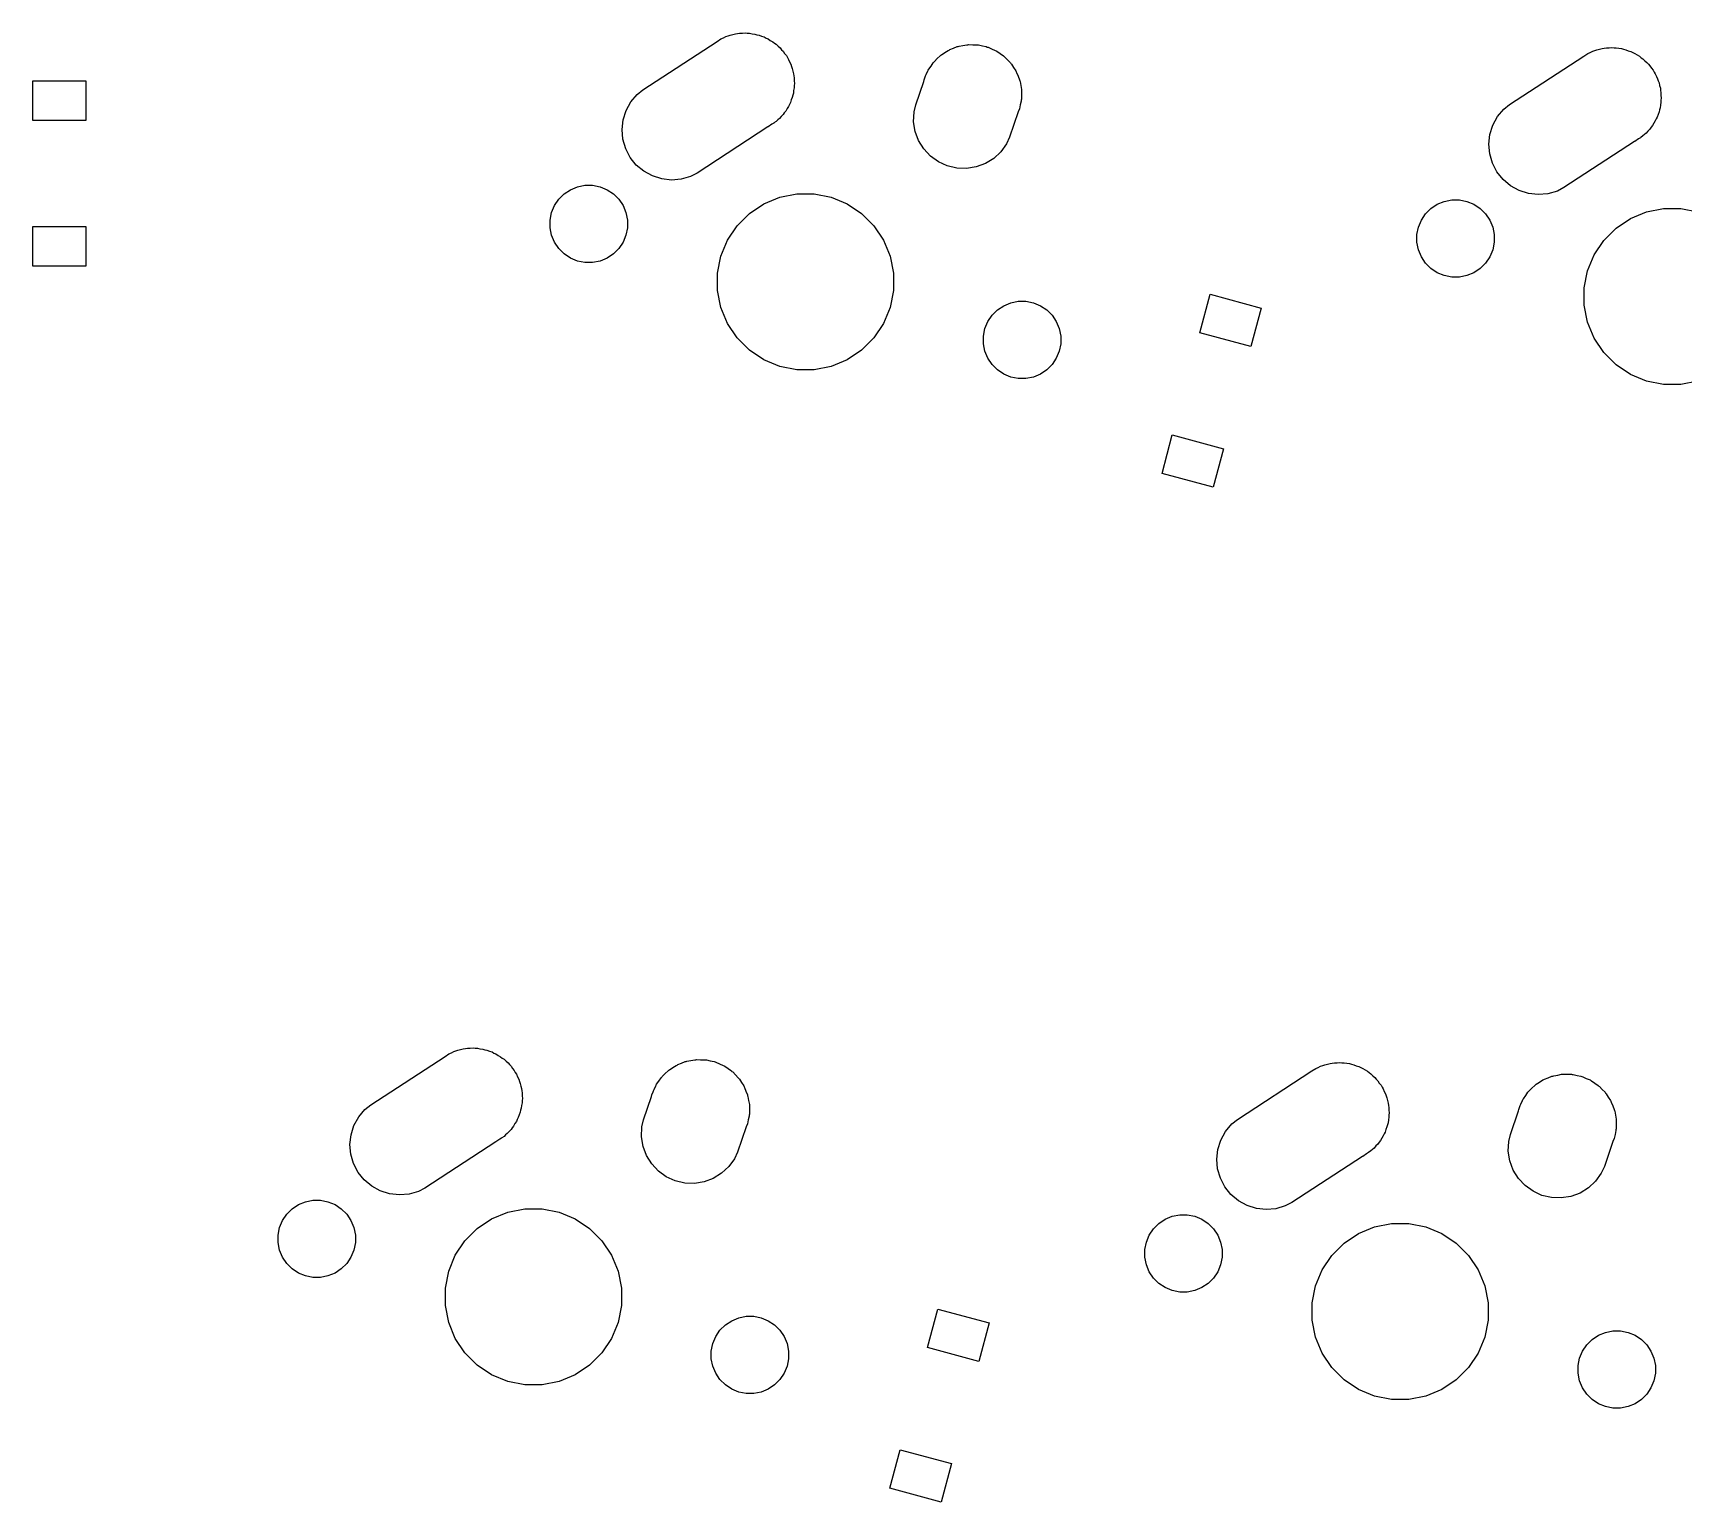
# Model space of a CAD drawing. Extents: x -662 to -203, y -195 to -58.
# Drawn here: x -466.5 to -429.12, y -94.93 to -61.64 of the extents above; entities that cross this region are included whole.
import ezdxf

# ---------------------------------------------------------------- set-up
doc = ezdxf.new("R2010")
doc.units = 0
doc.layers.add('BLACK', color=7, linetype='CONTINUOUS')

msp = doc.modelspace()

# ---------------------------------------------------------------- linework, layer by layer
at = {"layer": 'BLACK', "linetype": 'CONTINUOUS'}
for p, q in [((-450.649, -61.6772), (-450.59, -61.6599)), ((-450.59, -61.6599), (-450.541, -61.6557)), ((-450.541, -61.6557), (-450.493, -61.6461)), ((-450.493, -61.6461), (-450.431, -61.6461)), ((-450.431, -61.6461), (-450.369, -61.6407)), ((-450.369, -61.6407), (-450.32, -61.6461)), ((-450.32, -61.6461), (-450.271, -61.6461)), ((-450.271, -61.6461), (-450.21, -61.6582)), ((-450.21, -61.6582), (-450.149, -61.6649)), ((-450.149, -61.6649), (-450.102, -61.6797)), ((-452.686, -62.93), (-451.002, -61.8322)), ((-451.002, -61.8322), (-450.915, -61.7741)), ((-450.915, -61.7741), (-450.858, -61.7504)), ((-450.858, -61.7504), (-450.803, -61.7218)), ((-450.803, -61.7218), (-450.756, -61.7081)), ((-450.756, -61.7081), (-450.71, -61.6893)), ((-450.71, -61.6893), (-450.649, -61.6772)), ((-450.102, -61.6797), (-450.054, -61.6893)), ((-450.054, -61.6893), (-449.997, -61.713)), ((-449.997, -61.713), (-449.938, -61.7317)), ((-449.938, -61.7317), (-449.895, -61.7553)), ((-449.895, -61.7553), (-449.849, -61.7741)), ((-449.849, -61.7741), (-449.798, -61.8085)), ((-449.798, -61.8085), (-449.743, -61.8383)), ((-449.743, -61.8383), (-449.706, -61.8699)), ((-449.706, -61.8699), (-449.665, -61.8972)), ((-449.665, -61.8972), (-449.621, -61.941)), ((-449.621, -61.941), (-449.574, -61.9809)), ((-449.574, -61.9809), (-449.543, -62.0192)), ((-449.543, -62.0192), (-449.508, -62.0539)), ((-445.842, -62.0856), (-445.767, -62.0354)), ((-445.767, -62.0354), (-445.748, -62.0275)), ((-445.748, -62.0275), (-445.731, -62.0168)), ((-445.731, -62.0168), (-445.646, -61.9852)), ((-445.646, -61.9852), (-445.562, -61.9506)), ((-445.562, -61.9506), (-445.542, -61.9466)), ((-445.542, -61.9466), (-445.523, -61.9394)), ((-445.523, -61.9394), (-445.434, -61.925)), ((-445.434, -61.925), (-445.345, -61.9073)), ((-445.345, -61.9073), (-445.325, -61.9073)), ((-445.325, -61.9073), (-445.304, -61.9041)), ((-445.304, -61.9041), (-445.214, -61.9073)), ((-445.214, -61.9073), (-445.123, -61.9073)), ((-445.123, -61.9073), (-445.103, -61.9113)), ((-445.103, -61.9113), (-445.083, -61.9121)), ((-445.083, -61.9121), (-444.995, -61.9329)), ((-444.995, -61.9329), (-444.906, -61.9506)), ((-444.906, -61.9506), (-444.887, -61.9584)), ((-444.887, -61.9584), (-444.867, -61.9631)), ((-444.867, -61.9631), (-444.785, -62.0007)), ((-444.785, -62.0007), (-444.701, -62.0354)), ((-444.701, -62.0354), (-444.684, -62.0467)), ((-431.169, -62.0521), (-431.122, -62.0384)), ((-431.122, -62.0384), (-431.077, -62.0196)), ((-431.077, -62.0196), (-431.016, -62.0075)), ((-431.016, -62.0075), (-430.956, -61.9902)), ((-430.956, -61.9902), (-430.907, -61.9859)), ((-430.907, -61.9859), (-430.859, -61.9764)), ((-430.859, -61.9764), (-430.797, -61.9764)), ((-430.797, -61.9764), (-430.736, -61.971)), ((-430.736, -61.971), (-430.687, -61.9764)), ((-430.687, -61.9764), (-430.638, -61.9764)), ((-430.638, -61.9764), (-430.577, -61.9884)), ((-430.577, -61.9884), (-430.515, -61.9952)), ((-430.515, -61.9952), (-430.469, -62.01)), ((-430.469, -62.01), (-430.42, -62.0196)), ((-430.42, -62.0196), (-430.363, -62.0433)), ((-449.508, -62.0539), (-449.474, -62.1054)), ((-449.474, -62.1054), (-449.435, -62.1537)), ((-449.435, -62.1537), (-449.412, -62.1973)), ((-449.412, -62.1973), (-449.385, -62.2382)), ((-449.385, -62.2382), (-449.361, -62.2954)), ((-449.361, -62.2954), (-449.333, -62.3504)), ((-449.333, -62.3504), (-449.319, -62.3975)), ((-449.319, -62.3975), (-449.3, -62.4429)), ((-446.211, -62.4638), (-446.158, -62.3904)), ((-446.158, -62.3904), (-446.108, -62.3152)), ((-446.108, -62.3152), (-446.094, -62.3007)), ((-446.094, -62.3007), (-446.082, -62.2841)), ((-446.082, -62.2841), (-446.015, -62.2225)), ((-446.015, -62.2225), (-445.951, -62.1585)), ((-445.951, -62.1585), (-445.934, -62.1471)), ((-445.934, -62.1471), (-445.919, -62.1331)), ((-445.919, -62.1331), (-445.842, -62.0856)), ((-444.684, -62.0467), (-444.666, -62.0553)), ((-444.666, -62.0553), (-444.592, -62.1082)), ((-444.592, -62.1082), (-444.517, -62.1585)), ((-444.517, -62.1585), (-444.503, -62.173)), ((-444.503, -62.173), (-444.486, -62.185)), ((-444.486, -62.185), (-444.424, -62.2512)), ((-444.424, -62.2512), (-444.36, -62.3152)), ((-444.36, -62.3152), (-444.349, -62.3322)), ((-444.349, -62.3322), (-444.335, -62.3472)), ((-444.335, -62.3472), (-444.288, -62.4242)), ((-433.052, -63.2603), (-431.368, -62.1624)), ((-431.368, -62.1624), (-431.281, -62.1044)), ((-431.281, -62.1044), (-431.224, -62.0807)), ((-431.224, -62.0807), (-431.169, -62.0521)), ((-430.363, -62.0433), (-430.304, -62.0619)), ((-430.304, -62.0619), (-430.261, -62.0856)), ((-430.261, -62.0856), (-430.216, -62.1044)), ((-430.216, -62.1044), (-430.164, -62.1388)), ((-430.164, -62.1388), (-430.11, -62.1686)), ((-430.11, -62.1686), (-430.072, -62.2002)), ((-430.072, -62.2002), (-430.031, -62.2275)), ((-430.031, -62.2275), (-429.988, -62.2713)), ((-429.988, -62.2713), (-429.94, -62.3111)), ((-429.94, -62.3111), (-429.909, -62.3495)), ((-429.909, -62.3495), (-429.875, -62.3842)), ((-429.875, -62.3842), (-429.84, -62.4357)), ((-466.499, -63.6255), (-466.499, -62.7255)), ((-466.499, -62.7255), (-465.299, -62.7255)), ((-465.299, -62.7255), (-465.299, -63.6255)), ((-449.3, -62.4429), (-449.288, -62.5037)), ((-449.288, -62.5037), (-449.271, -62.5631)), ((-449.271, -62.5631), (-449.267, -62.6121)), ((-449.267, -62.6121), (-449.257, -62.6603)), ((-449.257, -62.6603), (-449.257, -62.7222)), ((-449.257, -62.7222), (-449.252, -62.7839)), ((-449.252, -62.7839), (-449.257, -62.8327)), ((-446.505, -63.2692), (-446.323, -62.7386)), ((-446.323, -62.7386), (-446.316, -62.7042)), ((-446.316, -62.7042), (-446.287, -62.634)), ((-446.287, -62.634), (-446.28, -62.6148)), ((-446.28, -62.6148), (-446.266, -62.583)), ((-446.266, -62.583), (-446.231, -62.4994)), ((-446.231, -62.4994), (-446.22, -62.4824)), ((-446.22, -62.4824), (-446.211, -62.4638)), ((-444.288, -62.4242), (-444.237, -62.4994)), ((-444.237, -62.4994), (-444.229, -62.5184)), ((-444.229, -62.5184), (-444.219, -62.5358)), ((-444.219, -62.5358), (-444.187, -62.6205)), ((-444.187, -62.6205), (-444.152, -62.7042)), ((-444.152, -62.7042), (-444.148, -62.7243)), ((-444.148, -62.7243), (-444.141, -62.7435)), ((-444.141, -62.7435), (-444.127, -62.8327)), ((-429.84, -62.4357), (-429.801, -62.484)), ((-429.801, -62.484), (-429.779, -62.5276)), ((-429.779, -62.5276), (-429.752, -62.5685)), ((-429.752, -62.5685), (-429.728, -62.6257)), ((-429.728, -62.6257), (-429.699, -62.6806)), ((-429.699, -62.6806), (-429.686, -62.7278)), ((-429.686, -62.7278), (-429.667, -62.7732)), ((-429.667, -62.7732), (-429.655, -62.834)), ((-452.958, -63.2036), (-452.815, -63.0339)), ((-452.815, -63.0339), (-452.686, -62.93)), ((-449.324, -63.1564), (-449.343, -63.2155)), ((-449.3, -63.0992), (-449.324, -63.1564)), ((-449.291, -63.051), (-449.3, -63.0992)), ((-449.276, -63.0042), (-449.291, -63.051)), ((-449.269, -62.9426), (-449.276, -63.0042)), ((-449.257, -62.8819), (-449.269, -62.9426)), ((-449.257, -62.8327), (-449.257, -62.8819)), ((-444.127, -62.8327), (-444.109, -62.9215)), ((-444.109, -63.1431), (-444.113, -63.1632)), ((-444.109, -62.9215), (-444.109, -62.942)), ((-444.109, -62.942), (-444.106, -62.9622)), ((-444.106, -62.9622), (-444.109, -63.0526)), ((-444.109, -63.0526), (-444.109, -63.1431)), ((-429.655, -62.834), (-429.637, -62.8934)), ((-429.637, -62.8934), (-429.633, -62.9424)), ((-429.633, -62.9424), (-429.623, -62.9905)), ((-429.623, -62.9905), (-429.623, -63.0525)), ((-429.623, -63.0525), (-429.618, -63.1142)), ((-429.618, -63.1142), (-429.623, -63.163)), ((-453.131, -63.6092), (-453.065, -63.3978)), ((-453.065, -63.3978), (-452.958, -63.2036)), ((-449.552, -63.532), (-449.592, -63.5794)), ((-449.508, -63.4882), (-449.552, -63.532)), ((-449.481, -63.4474), (-449.508, -63.4882)), ((-449.449, -63.4097), (-449.481, -63.4474)), ((-449.419, -63.3554), (-449.449, -63.4097)), ((-449.385, -63.304), (-449.419, -63.3554)), ((-449.366, -63.2586), (-449.385, -63.304)), ((-449.343, -63.2155), (-449.366, -63.2586)), ((-446.551, -63.6523), (-446.543, -63.4308)), ((-446.543, -63.4308), (-446.505, -63.2692)), ((-444.181, -63.4306), (-444.377, -63.9997)), ((-444.152, -63.3605), (-444.181, -63.4306)), ((-444.135, -63.2717), (-444.152, -63.3605)), ((-444.114, -63.1837), (-444.135, -63.2717)), ((-444.113, -63.1632), (-444.114, -63.1837)), ((-433.431, -63.7281), (-433.324, -63.5339)), ((-433.324, -63.5339), (-433.182, -63.3642)), ((-433.182, -63.3642), (-433.052, -63.2603)), ((-429.69, -63.4867), (-429.709, -63.5458)), ((-429.667, -63.4295), (-429.69, -63.4867)), ((-429.657, -63.3813), (-429.667, -63.4295)), ((-429.642, -63.3345), (-429.657, -63.3813)), ((-429.636, -63.2729), (-429.642, -63.3345)), ((-429.623, -63.2122), (-429.636, -63.2729)), ((-429.623, -63.163), (-429.623, -63.2122)), ((-465.299, -63.6255), (-466.499, -63.6255)), ((-453.156, -63.8294), (-453.131, -63.6092)), ((-453.136, -64.0502), (-453.156, -63.8294)), ((-449.855, -63.7705), (-451.457, -64.8149)), ((-449.849, -63.768), (-449.855, -63.7705)), ((-449.762, -63.7101), (-449.849, -63.768)), ((-449.721, -63.6833), (-449.762, -63.7101)), ((-449.716, -63.6793), (-449.721, -63.6833)), ((-449.665, -63.6449), (-449.716, -63.6793)), ((-449.63, -63.6102), (-449.665, -63.6449)), ((-449.592, -63.5794), (-449.63, -63.6102)), ((-446.516, -63.8711), (-446.551, -63.6523)), ((-446.439, -64.0787), (-446.516, -63.8711)), ((-433.498, -63.9394), (-433.431, -63.7281)), ((-429.958, -63.9097), (-429.997, -63.9405)), ((-429.918, -63.8623), (-429.958, -63.9097)), ((-429.875, -63.8185), (-429.918, -63.8623)), ((-429.847, -63.7777), (-429.875, -63.8185)), ((-429.816, -63.74), (-429.847, -63.7777)), ((-429.786, -63.6857), (-429.816, -63.74)), ((-429.752, -63.6342), (-429.786, -63.6857)), ((-429.733, -63.5888), (-429.752, -63.6342)), ((-429.709, -63.5458), (-429.733, -63.5888)), ((-453.074, -64.263), (-453.136, -64.0502)), ((-452.972, -64.4596), (-453.074, -64.263)), ((-446.322, -64.2673), (-446.439, -64.0787)), ((-446.171, -64.4296), (-446.322, -64.2673)), ((-444.446, -64.1508), (-444.576, -64.3304)), ((-444.377, -63.9997), (-444.446, -64.1508)), ((-433.522, -64.1597), (-433.498, -63.9394)), ((-433.503, -64.3805), (-433.522, -64.1597)), ((-430.222, -64.1008), (-431.824, -65.1452)), ((-430.216, -64.0983), (-430.222, -64.1008)), ((-430.129, -64.0404), (-430.216, -64.0983)), ((-430.088, -64.0136), (-430.129, -64.0404)), ((-430.083, -64.0096), (-430.088, -64.0136)), ((-430.031, -63.9752), (-430.083, -64.0096)), ((-429.997, -63.9405), (-430.031, -63.9752)), ((-452.834, -64.6325), (-452.972, -64.4596)), ((-452.664, -64.775), (-452.834, -64.6325)), ((-445.992, -64.5593), (-446.171, -64.4296)), ((-445.79, -64.6514), (-445.992, -64.5593)), ((-445.574, -64.7025), (-445.79, -64.6514)), ((-444.926, -64.5978), (-445.134, -64.6751)), ((-444.738, -64.4814), (-444.926, -64.5978)), ((-444.576, -64.3304), (-444.738, -64.4814)), ((-433.441, -64.5933), (-433.503, -64.3805)), ((-433.339, -64.7899), (-433.441, -64.5933)), ((-452.47, -64.8817), (-452.664, -64.775)), ((-452.258, -64.9484), (-452.47, -64.8817)), ((-452.038, -64.9726), (-452.258, -64.9484)), ((-451.817, -64.9534), (-452.038, -64.9726)), ((-451.605, -64.8915), (-451.817, -64.9534)), ((-451.457, -64.8149), (-451.605, -64.8915)), ((-445.353, -64.7105), (-445.574, -64.7025)), ((-445.134, -64.6751), (-445.353, -64.7105)), ((-433.2, -64.9628), (-433.339, -64.7899)), ((-433.03, -65.1053), (-433.2, -64.9628)), ((-454.589, -65.4092), (-454.467, -65.2874)), ((-454.467, -65.2874), (-454.324, -65.1916)), ((-454.324, -65.1916), (-454.165, -65.1256)), ((-454.165, -65.1256), (-453.996, -65.092)), ((-453.996, -65.092), (-453.823, -65.092)), ((-453.823, -65.092), (-453.654, -65.1256)), ((-453.654, -65.1256), (-453.495, -65.1916)), ((-453.495, -65.1916), (-453.352, -65.2874)), ((-453.352, -65.2874), (-453.23, -65.4092)), ((-449.947, -65.5148), (-449.584, -65.3645)), ((-449.584, -65.3645), (-449.199, -65.2879)), ((-449.199, -65.2879), (-448.806, -65.2879)), ((-448.806, -65.2879), (-448.421, -65.3645)), ((-448.421, -65.3645), (-448.058, -65.5148)), ((-432.836, -65.212), (-433.03, -65.1053)), ((-432.625, -65.2787), (-432.836, -65.212)), ((-432.405, -65.3029), (-432.625, -65.2787)), ((-432.184, -65.2837), (-432.405, -65.3029)), ((-431.971, -65.2218), (-432.184, -65.2837)), ((-431.824, -65.1452), (-431.971, -65.2218)), ((-454.784, -65.8808), (-454.751, -65.7118)), ((-454.751, -65.7118), (-454.685, -65.5526)), ((-454.685, -65.5526), (-454.589, -65.4092)), ((-453.23, -65.4092), (-453.134, -65.5526)), ((-453.134, -65.5526), (-453.068, -65.7118)), ((-453.068, -65.7118), (-453.034, -65.8808)), ((-450.551, -66.0108), (-450.273, -65.7331)), ((-450.273, -65.7331), (-449.947, -65.5148)), ((-448.058, -65.5148), (-447.731, -65.7331)), ((-447.731, -65.7331), (-447.454, -66.0108)), ((-435.051, -65.8828), (-434.956, -65.7395)), ((-434.956, -65.7395), (-434.834, -65.6176)), ((-434.834, -65.6176), (-434.69, -65.5219)), ((-434.69, -65.5219), (-434.531, -65.4559)), ((-434.531, -65.4559), (-434.362, -65.4223)), ((-434.362, -65.4223), (-434.19, -65.4223)), ((-434.19, -65.4223), (-434.021, -65.4559)), ((-434.021, -65.4559), (-433.861, -65.5219)), ((-433.861, -65.5219), (-433.718, -65.6176)), ((-433.718, -65.6176), (-433.596, -65.7395)), ((-433.596, -65.7395), (-433.5, -65.8828)), ((-430.313, -65.8451), (-429.951, -65.6948)), ((-429.951, -65.6948), (-429.565, -65.6182)), ((-429.565, -65.6182), (-429.173, -65.6182)), ((-429.173, -65.6182), (-428.787, -65.6948)), ((-466.499, -66.9255), (-466.499, -66.0255)), ((-466.499, -66.0255), (-465.299, -66.0255)), ((-465.299, -66.0255), (-465.299, -66.9255)), ((-454.784, -66.0532), (-454.784, -65.8808)), ((-454.751, -66.2222), (-454.784, -66.0532)), ((-453.034, -66.0532), (-453.068, -66.2222)), ((-453.034, -65.8808), (-453.034, -66.0532)), ((-450.769, -66.3374), (-450.551, -66.0108)), ((-447.454, -66.0108), (-447.235, -66.3374)), ((-435.151, -66.2111), (-435.117, -66.0421)), ((-435.117, -66.0421), (-435.051, -65.8828)), ((-433.5, -65.8828), (-433.434, -66.0421)), ((-433.434, -66.0421), (-433.401, -66.2111)), ((-430.918, -66.3411), (-430.64, -66.0633)), ((-430.64, -66.0633), (-430.313, -65.8451)), ((-454.685, -66.3815), (-454.751, -66.2222)), ((-454.589, -66.5248), (-454.685, -66.3815)), ((-454.467, -66.6467), (-454.589, -66.5248)), ((-453.23, -66.5248), (-453.352, -66.6467)), ((-453.134, -66.3815), (-453.23, -66.5248)), ((-453.068, -66.2222), (-453.134, -66.3815)), ((-450.92, -66.7002), (-450.769, -66.3374)), ((-447.235, -66.3374), (-447.085, -66.7002)), ((-435.151, -66.3835), (-435.151, -66.2111)), ((-435.117, -66.5525), (-435.151, -66.3835)), ((-433.401, -66.3835), (-433.434, -66.5525)), ((-433.401, -66.2111), (-433.401, -66.3835)), ((-431.136, -66.6676), (-430.918, -66.3411)), ((-454.324, -66.7424), (-454.467, -66.6467)), ((-454.165, -66.8084), (-454.324, -66.7424)), ((-453.996, -66.842), (-454.165, -66.8084)), ((-453.823, -66.842), (-453.996, -66.842)), ((-453.654, -66.8084), (-453.823, -66.842)), ((-453.495, -66.7424), (-453.654, -66.8084)), ((-453.352, -66.6467), (-453.495, -66.7424)), ((-450.996, -67.0854), (-450.92, -66.7002)), ((-447.085, -66.7002), (-447.009, -67.0854)), ((-435.051, -66.7118), (-435.117, -66.5525)), ((-434.956, -66.8551), (-435.051, -66.7118)), ((-434.834, -66.977), (-434.956, -66.8551)), ((-433.596, -66.8551), (-433.718, -66.977)), ((-433.5, -66.7118), (-433.596, -66.8551)), ((-433.434, -66.5525), (-433.5, -66.7118)), ((-431.286, -67.0305), (-431.136, -66.6676)), ((-465.299, -66.9255), (-466.499, -66.9255)), ((-450.996, -67.4782), (-450.996, -67.0854)), ((-447.009, -67.0854), (-447.009, -67.4782)), ((-434.69, -67.0727), (-434.834, -66.977)), ((-434.531, -67.1387), (-434.69, -67.0727)), ((-434.362, -67.1723), (-434.531, -67.1387)), ((-434.19, -67.1723), (-434.362, -67.1723)), ((-434.021, -67.1387), (-434.19, -67.1723)), ((-433.861, -67.0727), (-434.021, -67.1387)), ((-433.718, -66.977), (-433.861, -67.0727)), ((-431.363, -67.4157), (-431.286, -67.0305)), ((-450.92, -67.8634), (-450.996, -67.4782)), ((-447.009, -67.4782), (-447.085, -67.8634)), ((-440.071, -68.4327), (-439.838, -67.5633)), ((-439.838, -67.5633), (-438.679, -67.8739)), ((-431.363, -67.8085), (-431.363, -67.4157)), ((-450.769, -68.2263), (-450.92, -67.8634)), ((-447.085, -67.8634), (-447.235, -68.2263)), ((-444.775, -68.0388), (-444.653, -67.917)), ((-444.653, -67.917), (-444.51, -67.8212)), ((-444.51, -67.8212), (-444.351, -67.7552)), ((-444.351, -67.7552), (-444.182, -67.7216)), ((-444.182, -67.7216), (-444.009, -67.7216)), ((-444.009, -67.7216), (-443.84, -67.7552)), ((-443.84, -67.7552), (-443.681, -67.8212)), ((-443.681, -67.8212), (-443.538, -67.917)), ((-443.538, -67.917), (-443.416, -68.0388)), ((-438.679, -67.8739), (-438.912, -68.7433)), ((-431.286, -68.1937), (-431.363, -67.8085)), ((-450.551, -68.5529), (-450.769, -68.2263)), ((-447.235, -68.2263), (-447.454, -68.5529)), ((-444.971, -68.5104), (-444.937, -68.3414)), ((-444.937, -68.3414), (-444.871, -68.1822)), ((-444.871, -68.1822), (-444.775, -68.0388)), ((-443.416, -68.0388), (-443.32, -68.1822)), ((-443.32, -68.1822), (-443.254, -68.3414)), ((-443.254, -68.3414), (-443.221, -68.5104)), ((-431.136, -68.5566), (-431.286, -68.1937)), ((-450.273, -68.8306), (-450.551, -68.5529)), ((-447.454, -68.5529), (-447.731, -68.8306)), ((-444.971, -68.6828), (-444.971, -68.5104)), ((-444.937, -68.8519), (-444.971, -68.6828)), ((-443.221, -68.6828), (-443.254, -68.8519)), ((-443.221, -68.5104), (-443.221, -68.6828)), ((-438.912, -68.7433), (-440.071, -68.4327)), ((-430.918, -68.8831), (-431.136, -68.5566)), ((-449.947, -69.0488), (-450.273, -68.8306)), ((-449.584, -69.1991), (-449.947, -69.0488)), ((-448.058, -69.0488), (-448.421, -69.1991)), ((-447.731, -68.8306), (-448.058, -69.0488)), ((-444.871, -69.0111), (-444.937, -68.8519)), ((-444.775, -69.1544), (-444.871, -69.0111)), ((-443.32, -69.0111), (-443.416, -69.1544)), ((-443.254, -68.8519), (-443.32, -69.0111)), ((-430.64, -69.1609), (-430.918, -68.8831)), ((-449.199, -69.2757), (-449.584, -69.1991)), ((-448.806, -69.2757), (-449.199, -69.2757)), ((-448.421, -69.1991), (-448.806, -69.2757)), ((-444.653, -69.2763), (-444.775, -69.1544)), ((-444.51, -69.372), (-444.653, -69.2763)), ((-444.351, -69.438), (-444.51, -69.372)), ((-444.182, -69.4716), (-444.351, -69.438)), ((-444.009, -69.4716), (-444.182, -69.4716)), ((-443.84, -69.438), (-444.009, -69.4716)), ((-443.681, -69.372), (-443.84, -69.438)), ((-443.538, -69.2763), (-443.681, -69.372)), ((-443.416, -69.1544), (-443.538, -69.2763)), ((-430.313, -69.3791), (-430.64, -69.1609)), ((-429.951, -69.5294), (-430.313, -69.3791)), ((-429.565, -69.606), (-429.951, -69.5294)), ((-429.173, -69.606), (-429.565, -69.606)), ((-428.787, -69.5294), (-429.173, -69.606)), ((-440.925, -71.6202), (-440.692, -70.7509)), ((-440.692, -70.7509), (-439.533, -71.0615)), ((-439.533, -71.0615), (-439.766, -71.9308)), ((-439.766, -71.9308), (-440.925, -71.6202)), ((-458.849, -85.9311), (-457.165, -84.8333)), ((-457.165, -84.8333), (-457.078, -84.7752)), ((-457.078, -84.7752), (-457.021, -84.7515)), ((-457.021, -84.7515), (-456.966, -84.7229)), ((-456.966, -84.7229), (-456.919, -84.7092)), ((-456.919, -84.7092), (-456.873, -84.6904)), ((-456.873, -84.6904), (-456.813, -84.6783)), ((-456.813, -84.6783), (-456.753, -84.661)), ((-456.753, -84.661), (-456.704, -84.6568)), ((-456.704, -84.6568), (-456.656, -84.6472)), ((-456.656, -84.6472), (-456.594, -84.6472)), ((-456.594, -84.6472), (-456.532, -84.6418)), ((-456.532, -84.6418), (-456.483, -84.6472)), ((-456.483, -84.6472), (-456.434, -84.6472)), ((-456.434, -84.6472), (-456.374, -84.6593)), ((-456.374, -84.6593), (-456.312, -84.666)), ((-456.312, -84.666), (-456.265, -84.6808)), ((-456.265, -84.6808), (-456.217, -84.6904)), ((-456.217, -84.6904), (-456.16, -84.7141)), ((-456.16, -84.7141), (-456.101, -84.7328)), ((-456.101, -84.7328), (-456.058, -84.7564)), ((-456.058, -84.7564), (-456.012, -84.7752)), ((-456.012, -84.7752), (-455.961, -84.8096)), ((-455.961, -84.8096), (-455.906, -84.8394)), ((-455.906, -84.8394), (-455.869, -84.871)), ((-455.869, -84.871), (-455.828, -84.8983)), ((-455.828, -84.8983), (-455.784, -84.9421)), ((-455.784, -84.9421), (-455.737, -84.982)), ((-455.737, -84.982), (-455.706, -85.0203)), ((-455.706, -85.0203), (-455.671, -85.055)), ((-455.671, -85.055), (-455.637, -85.1065)), ((-455.637, -85.1065), (-455.598, -85.1548)), ((-455.598, -85.1548), (-455.575, -85.1984)), ((-455.575, -85.1984), (-455.548, -85.2393)), ((-452.178, -85.2236), (-452.114, -85.1596)), ((-452.114, -85.1596), (-452.097, -85.1482)), ((-452.097, -85.1482), (-452.082, -85.1342)), ((-452.082, -85.1342), (-452.005, -85.0867)), ((-452.005, -85.0867), (-451.93, -85.0365)), ((-451.93, -85.0365), (-451.911, -85.0286)), ((-451.911, -85.0286), (-451.894, -85.0179)), ((-451.894, -85.0179), (-451.809, -84.9863)), ((-451.809, -84.9863), (-451.725, -84.9517)), ((-451.725, -84.9517), (-451.705, -84.9477)), ((-451.705, -84.9477), (-451.686, -84.9405)), ((-451.686, -84.9405), (-451.597, -84.9261)), ((-451.597, -84.9261), (-451.508, -84.9084)), ((-451.508, -84.9084), (-451.488, -84.9084)), ((-451.488, -84.9084), (-451.467, -84.9052)), ((-451.467, -84.9052), (-451.377, -84.9084)), ((-451.377, -84.9084), (-451.287, -84.9084)), ((-451.287, -84.9084), (-451.266, -84.9124)), ((-451.266, -84.9124), (-451.246, -84.9132)), ((-451.246, -84.9132), (-451.158, -84.934)), ((-451.158, -84.934), (-451.069, -84.9517)), ((-451.069, -84.9517), (-451.05, -84.9595)), ((-451.05, -84.9595), (-451.03, -84.9642)), ((-451.03, -84.9642), (-450.948, -85.0018)), ((-450.948, -85.0018), (-450.864, -85.0365)), ((-450.864, -85.0365), (-450.847, -85.0478)), ((-450.847, -85.0478), (-450.829, -85.0564)), ((-450.829, -85.0564), (-450.755, -85.1093)), ((-450.755, -85.1093), (-450.68, -85.1596)), ((-450.68, -85.1596), (-450.666, -85.1741)), ((-450.666, -85.1741), (-450.649, -85.1861)), ((-450.649, -85.1861), (-450.587, -85.2523)), ((-439.216, -86.2614), (-437.531, -85.1635)), ((-437.531, -85.1635), (-437.444, -85.1055)), ((-437.444, -85.1055), (-437.387, -85.0818)), ((-437.387, -85.0818), (-437.332, -85.0532)), ((-437.332, -85.0532), (-437.285, -85.0395)), ((-437.285, -85.0395), (-437.24, -85.0207)), ((-437.24, -85.0207), (-437.179, -85.0086)), ((-437.179, -85.0086), (-437.12, -84.9913)), ((-437.12, -84.9913), (-437.071, -84.987)), ((-437.071, -84.987), (-437.022, -84.9775)), ((-437.022, -84.9775), (-436.96, -84.9775)), ((-436.96, -84.9775), (-436.899, -84.9721)), ((-436.899, -84.9721), (-436.85, -84.9775)), ((-436.85, -84.9775), (-436.801, -84.9775)), ((-436.801, -84.9775), (-436.74, -84.9895)), ((-436.74, -84.9895), (-436.679, -84.9963)), ((-436.679, -84.9963), (-436.632, -85.0111)), ((-436.632, -85.0111), (-436.583, -85.0207)), ((-436.583, -85.0207), (-436.526, -85.0444)), ((-436.526, -85.0444), (-436.467, -85.063)), ((-436.467, -85.063), (-436.424, -85.0867)), ((-436.424, -85.0867), (-436.379, -85.1055)), ((-436.379, -85.1055), (-436.327, -85.1399)), ((-436.327, -85.1399), (-436.273, -85.1697)), ((-436.273, -85.1697), (-436.235, -85.2013)), ((-436.235, -85.2013), (-436.194, -85.2286)), ((-455.548, -85.2393), (-455.524, -85.2965)), ((-455.524, -85.2965), (-455.496, -85.3515)), ((-455.496, -85.3515), (-455.482, -85.3986)), ((-455.482, -85.3986), (-455.463, -85.444)), ((-455.463, -85.444), (-455.451, -85.5048)), ((-455.451, -85.5048), (-455.434, -85.5642)), ((-455.434, -85.5642), (-455.43, -85.6132)), ((-452.443, -85.6159), (-452.429, -85.5841)), ((-452.429, -85.5841), (-452.394, -85.5005)), ((-452.394, -85.5005), (-452.383, -85.4835)), ((-452.383, -85.4835), (-452.374, -85.4649)), ((-452.374, -85.4649), (-452.321, -85.3915)), ((-452.321, -85.3915), (-452.271, -85.3163)), ((-452.271, -85.3163), (-452.257, -85.3018)), ((-452.257, -85.3018), (-452.245, -85.2852)), ((-452.245, -85.2852), (-452.178, -85.2236)), ((-450.587, -85.2523), (-450.523, -85.3163)), ((-450.523, -85.3163), (-450.512, -85.3333)), ((-450.512, -85.3333), (-450.498, -85.3483)), ((-450.498, -85.3483), (-450.451, -85.4253)), ((-450.451, -85.4253), (-450.4, -85.5005)), ((-450.4, -85.5005), (-450.393, -85.5195)), ((-450.393, -85.5195), (-450.382, -85.5369)), ((-450.382, -85.5369), (-450.35, -85.6217)), ((-436.194, -85.2286), (-436.151, -85.2724)), ((-436.151, -85.2724), (-436.103, -85.3122)), ((-436.103, -85.3122), (-436.073, -85.3506)), ((-436.073, -85.3506), (-436.038, -85.3853)), ((-436.038, -85.3853), (-436.003, -85.4368)), ((-436.003, -85.4368), (-435.965, -85.4851)), ((-435.965, -85.4851), (-435.942, -85.5287)), ((-435.942, -85.5287), (-435.915, -85.5696)), ((-435.915, -85.5696), (-435.891, -85.6268)), ((-432.611, -85.6155), (-432.545, -85.5539)), ((-432.545, -85.5539), (-432.481, -85.4899)), ((-432.481, -85.4899), (-432.464, -85.4785)), ((-432.464, -85.4785), (-432.449, -85.4645)), ((-432.449, -85.4645), (-432.372, -85.417)), ((-432.372, -85.417), (-432.297, -85.3667)), ((-432.297, -85.3667), (-432.278, -85.3589)), ((-432.278, -85.3589), (-432.26, -85.3481)), ((-432.26, -85.3481), (-432.176, -85.3166)), ((-432.176, -85.3166), (-432.092, -85.2819)), ((-432.092, -85.2819), (-432.072, -85.2779)), ((-432.072, -85.2779), (-432.053, -85.2708)), ((-432.053, -85.2708), (-431.963, -85.2564)), ((-431.963, -85.2564), (-431.875, -85.2387)), ((-431.875, -85.2387), (-431.854, -85.2387)), ((-431.854, -85.2387), (-431.834, -85.2354)), ((-431.834, -85.2354), (-431.744, -85.2387)), ((-431.744, -85.2387), (-431.653, -85.2387)), ((-431.653, -85.2387), (-431.633, -85.2427)), ((-431.633, -85.2427), (-431.612, -85.2434)), ((-431.612, -85.2434), (-431.524, -85.2643)), ((-431.524, -85.2643), (-431.436, -85.2819)), ((-431.436, -85.2819), (-431.417, -85.2898)), ((-431.417, -85.2898), (-431.397, -85.2945)), ((-431.397, -85.2945), (-431.315, -85.3321)), ((-431.315, -85.3321), (-431.231, -85.3667)), ((-431.231, -85.3667), (-431.214, -85.3781)), ((-431.214, -85.3781), (-431.195, -85.3866)), ((-431.195, -85.3866), (-431.122, -85.4396)), ((-431.122, -85.4396), (-431.047, -85.4899)), ((-431.047, -85.4899), (-431.032, -85.5044)), ((-431.032, -85.5044), (-431.016, -85.5163)), ((-431.016, -85.5163), (-430.954, -85.5826)), ((-430.954, -85.5826), (-430.89, -85.6466)), ((-458.979, -86.035), (-458.849, -85.9311)), ((-455.432, -85.9437), (-455.439, -86.0053)), ((-455.42, -85.883), (-455.432, -85.9437)), ((-455.43, -85.6132), (-455.42, -85.6614)), ((-455.42, -85.6614), (-455.42, -85.7233)), ((-455.42, -85.7233), (-455.415, -85.785)), ((-455.415, -85.785), (-455.42, -85.8338)), ((-455.42, -85.8338), (-455.42, -85.883)), ((-452.668, -86.2703), (-452.486, -85.7397)), ((-452.486, -85.7397), (-452.479, -85.7053)), ((-452.479, -85.7053), (-452.45, -85.6352)), ((-452.45, -85.6352), (-452.443, -85.6159)), ((-450.35, -85.6217), (-450.316, -85.7053)), ((-450.316, -85.7053), (-450.312, -85.7254)), ((-450.312, -85.7254), (-450.304, -85.7446)), ((-450.304, -85.7446), (-450.29, -85.8339)), ((-450.29, -85.8339), (-450.272, -85.9226)), ((-450.272, -85.9226), (-450.272, -85.9431)), ((-450.272, -85.9431), (-450.269, -85.9633)), ((-435.891, -85.6268), (-435.862, -85.6817)), ((-435.862, -85.6817), (-435.849, -85.7289)), ((-435.849, -85.7289), (-435.83, -85.7743)), ((-435.83, -85.7743), (-435.818, -85.8351)), ((-435.818, -85.8351), (-435.8, -85.8945)), ((-435.8, -85.8945), (-435.796, -85.9435)), ((-435.796, -85.9435), (-435.787, -85.9917)), ((-432.817, -85.9654), (-432.81, -85.9462)), ((-432.81, -85.9462), (-432.795, -85.9144)), ((-432.795, -85.9144), (-432.761, -85.8308)), ((-432.761, -85.8308), (-432.749, -85.8138)), ((-432.749, -85.8138), (-432.741, -85.7952)), ((-432.741, -85.7952), (-432.688, -85.7218)), ((-432.688, -85.7218), (-432.638, -85.6466)), ((-432.638, -85.6466), (-432.623, -85.6321)), ((-432.623, -85.6321), (-432.611, -85.6155)), ((-430.89, -85.6466), (-430.879, -85.6636)), ((-430.879, -85.6636), (-430.865, -85.6786)), ((-430.865, -85.6786), (-430.817, -85.7556)), ((-430.817, -85.7556), (-430.767, -85.8308)), ((-430.767, -85.8308), (-430.759, -85.8498)), ((-430.759, -85.8498), (-430.748, -85.8672)), ((-430.748, -85.8672), (-430.717, -85.9519)), ((-430.717, -85.9519), (-430.682, -86.0356)), ((-459.228, -86.3989), (-459.121, -86.2047)), ((-459.121, -86.2047), (-458.979, -86.035)), ((-455.548, -86.3051), (-455.583, -86.3566)), ((-455.529, -86.2597), (-455.548, -86.3051)), ((-455.506, -86.2166), (-455.529, -86.2597)), ((-455.487, -86.1575), (-455.506, -86.2166)), ((-455.463, -86.1003), (-455.487, -86.1575)), ((-455.454, -86.0521), (-455.463, -86.1003)), ((-455.439, -86.0053), (-455.454, -86.0521)), ((-452.706, -86.4319), (-452.668, -86.2703)), ((-450.298, -86.2728), (-450.316, -86.3616)), ((-450.277, -86.1848), (-450.298, -86.2728)), ((-450.276, -86.1643), (-450.277, -86.1848)), ((-450.272, -86.1442), (-450.276, -86.1643)), ((-450.269, -85.9633), (-450.272, -86.0537)), ((-450.272, -86.0537), (-450.272, -86.1442)), ((-439.345, -86.3653), (-439.216, -86.2614)), ((-435.799, -86.274), (-435.805, -86.3356)), ((-435.787, -86.2133), (-435.799, -86.274)), ((-435.787, -85.9917), (-435.787, -86.0536)), ((-435.787, -86.0536), (-435.781, -86.1153)), ((-435.781, -86.1153), (-435.787, -86.1641)), ((-435.787, -86.1641), (-435.787, -86.2133)), ((-433.035, -86.6006), (-432.852, -86.07)), ((-432.852, -86.07), (-432.846, -86.0356)), ((-432.846, -86.0356), (-432.817, -85.9654)), ((-430.682, -86.0356), (-430.678, -86.0557)), ((-430.678, -86.0557), (-430.671, -86.0748)), ((-430.671, -86.0748), (-430.656, -86.1641)), ((-430.656, -86.1641), (-430.639, -86.2529)), ((-430.639, -86.2529), (-430.639, -86.2734)), ((-430.639, -86.2734), (-430.636, -86.2936)), ((-430.636, -86.2936), (-430.639, -86.384)), ((-459.319, -86.8305), (-459.295, -86.6103)), ((-459.295, -86.6103), (-459.228, -86.3989)), ((-455.884, -86.6844), (-455.926, -86.7112)), ((-455.879, -86.6804), (-455.884, -86.6844)), ((-455.828, -86.646), (-455.879, -86.6804)), ((-455.793, -86.6113), (-455.828, -86.646)), ((-455.755, -86.5805), (-455.793, -86.6113)), ((-455.715, -86.5331), (-455.755, -86.5805)), ((-455.671, -86.4893), (-455.715, -86.5331)), ((-455.644, -86.4485), (-455.671, -86.4893)), ((-455.612, -86.4108), (-455.644, -86.4485)), ((-455.583, -86.3566), (-455.612, -86.4108)), ((-452.714, -86.6534), (-452.706, -86.4319)), ((-452.679, -86.8722), (-452.714, -86.6534)), ((-450.345, -86.4317), (-450.54, -87.0008)), ((-450.316, -86.3616), (-450.345, -86.4317)), ((-439.594, -86.7292), (-439.488, -86.535)), ((-439.488, -86.535), (-439.345, -86.3653)), ((-435.949, -86.6868), (-435.979, -86.7411)), ((-435.915, -86.6353), (-435.949, -86.6868)), ((-435.896, -86.59), (-435.915, -86.6353)), ((-435.872, -86.5469), (-435.896, -86.59)), ((-435.854, -86.4878), (-435.872, -86.5469)), ((-435.83, -86.4306), (-435.854, -86.4878)), ((-435.82, -86.3824), (-435.83, -86.4306)), ((-435.805, -86.3356), (-435.82, -86.3824)), ((-433.073, -86.7622), (-433.035, -86.6006)), ((-430.682, -86.6919), (-430.711, -86.762)), ((-430.664, -86.6031), (-430.682, -86.6919)), ((-430.644, -86.5151), (-430.664, -86.6031)), ((-430.643, -86.4946), (-430.644, -86.5151)), ((-430.639, -86.4745), (-430.643, -86.4946)), ((-430.639, -86.384), (-430.639, -86.4745)), ((-459.3, -87.0513), (-459.319, -86.8305)), ((-459.238, -87.2641), (-459.3, -87.0513)), ((-456.018, -86.7716), (-457.62, -87.816)), ((-456.012, -86.7691), (-456.018, -86.7716)), ((-455.926, -86.7112), (-456.012, -86.7691)), ((-452.602, -87.0798), (-452.679, -86.8722)), ((-452.485, -87.2684), (-452.602, -87.0798)), ((-450.54, -87.0008), (-450.609, -87.1519)), ((-439.685, -87.1608), (-439.661, -86.9405)), ((-439.661, -86.9405), (-439.594, -86.7292)), ((-436.292, -87.0415), (-436.379, -87.0994)), ((-436.251, -87.0147), (-436.292, -87.0415)), ((-436.246, -87.0107), (-436.251, -87.0147)), ((-436.194, -86.9763), (-436.246, -87.0107)), ((-436.16, -86.9416), (-436.194, -86.9763)), ((-436.121, -86.9108), (-436.16, -86.9416)), ((-436.082, -86.8634), (-436.121, -86.9108)), ((-436.038, -86.8196), (-436.082, -86.8634)), ((-436.01, -86.7788), (-436.038, -86.8196)), ((-435.979, -86.7411), (-436.01, -86.7788)), ((-433.081, -86.9837), (-433.073, -86.7622)), ((-433.045, -87.2024), (-433.081, -86.9837)), ((-430.711, -86.762), (-430.906, -87.3311)), ((-459.135, -87.4607), (-459.238, -87.2641)), ((-452.334, -87.4307), (-452.485, -87.2684)), ((-452.155, -87.5604), (-452.334, -87.4307)), ((-450.739, -87.3316), (-450.901, -87.4825)), ((-450.609, -87.1519), (-450.739, -87.3316)), ((-439.666, -87.3816), (-439.685, -87.1608)), ((-439.604, -87.5944), (-439.666, -87.3816)), ((-436.385, -87.1019), (-437.987, -88.1463)), ((-436.379, -87.0994), (-436.385, -87.1019)), ((-432.968, -87.4101), (-433.045, -87.2024)), ((-432.852, -87.5987), (-432.968, -87.4101)), ((-430.906, -87.3311), (-430.976, -87.4821)), ((-458.997, -87.6336), (-459.135, -87.4607)), ((-458.827, -87.7761), (-458.997, -87.6336)), ((-458.633, -87.8828), (-458.827, -87.7761)), ((-457.62, -87.816), (-457.768, -87.8926)), ((-451.953, -87.6525), (-452.155, -87.5604)), ((-451.737, -87.7036), (-451.953, -87.6525)), ((-451.516, -87.7116), (-451.737, -87.7036)), ((-451.297, -87.6762), (-451.516, -87.7116)), ((-451.09, -87.5989), (-451.297, -87.6762)), ((-450.901, -87.4825), (-451.09, -87.5989)), ((-439.502, -87.791), (-439.604, -87.5944)), ((-439.363, -87.9639), (-439.502, -87.791)), ((-432.701, -87.761), (-432.852, -87.5987)), ((-432.521, -87.8907), (-432.701, -87.761)), ((-431.267, -87.8128), (-431.456, -87.9292)), ((-431.105, -87.6618), (-431.267, -87.8128)), ((-430.976, -87.4821), (-431.105, -87.6618)), ((-460.63, -88.2885), (-460.487, -88.1927)), ((-460.487, -88.1927), (-460.328, -88.1268)), ((-460.328, -88.1268), (-460.159, -88.0931)), ((-460.159, -88.0931), (-459.986, -88.0931)), ((-459.986, -88.0931), (-459.817, -88.1268)), ((-459.817, -88.1268), (-459.658, -88.1927)), ((-459.658, -88.1927), (-459.515, -88.2885)), ((-458.421, -87.9495), (-458.633, -87.8828)), ((-458.201, -87.9737), (-458.421, -87.9495)), ((-457.98, -87.9545), (-458.201, -87.9737)), ((-457.768, -87.8926), (-457.98, -87.9545)), ((-439.194, -88.1064), (-439.363, -87.9639)), ((-438.999, -88.2131), (-439.194, -88.1064)), ((-437.987, -88.1463), (-438.134, -88.2229)), ((-432.32, -87.9828), (-432.521, -87.8907)), ((-432.104, -88.0339), (-432.32, -87.9828)), ((-431.882, -88.0419), (-432.104, -88.0339)), ((-431.664, -88.0065), (-431.882, -88.0419)), ((-431.456, -87.9292), (-431.664, -88.0065)), ((-460.914, -88.7129), (-460.848, -88.5537)), ((-460.848, -88.5537), (-460.752, -88.4103)), ((-460.752, -88.4103), (-460.63, -88.2885)), ((-459.515, -88.2885), (-459.393, -88.4103)), ((-459.393, -88.4103), (-459.297, -88.5537)), ((-459.297, -88.5537), (-459.231, -88.7129)), ((-456.437, -88.7342), (-456.11, -88.516)), ((-456.11, -88.516), (-455.747, -88.3657)), ((-455.747, -88.3657), (-455.362, -88.289)), ((-455.362, -88.289), (-454.969, -88.289)), ((-454.969, -88.289), (-454.584, -88.3657)), ((-454.584, -88.3657), (-454.221, -88.516)), ((-454.221, -88.516), (-453.895, -88.7342)), ((-440.997, -88.6188), (-440.853, -88.523)), ((-440.853, -88.523), (-440.694, -88.457)), ((-440.694, -88.457), (-440.525, -88.4234)), ((-440.525, -88.4234), (-440.353, -88.4234)), ((-440.353, -88.4234), (-440.184, -88.457)), ((-440.184, -88.457), (-440.025, -88.523)), ((-440.025, -88.523), (-439.881, -88.6188)), ((-438.788, -88.2798), (-438.999, -88.2131)), ((-438.568, -88.304), (-438.788, -88.2798)), ((-438.347, -88.2848), (-438.568, -88.304)), ((-438.134, -88.2229), (-438.347, -88.2848)), ((-460.947, -88.8819), (-460.914, -88.7129)), ((-460.947, -89.0543), (-460.947, -88.8819)), ((-459.231, -88.7129), (-459.197, -88.8819)), ((-459.197, -88.8819), (-459.197, -89.0543)), ((-456.714, -89.0119), (-456.437, -88.7342)), ((-453.895, -88.7342), (-453.617, -89.0119)), ((-441.28, -89.0432), (-441.214, -88.8839)), ((-441.214, -88.8839), (-441.119, -88.7406)), ((-441.119, -88.7406), (-440.997, -88.6188)), ((-439.881, -88.6188), (-439.759, -88.7406)), ((-439.759, -88.7406), (-439.664, -88.8839)), ((-439.664, -88.8839), (-439.598, -89.0432)), ((-436.803, -89.0644), (-436.477, -88.8462)), ((-436.477, -88.8462), (-436.114, -88.6959)), ((-436.114, -88.6959), (-435.728, -88.6193)), ((-435.728, -88.6193), (-435.336, -88.6193)), ((-435.336, -88.6193), (-434.95, -88.6959)), ((-434.95, -88.6959), (-434.588, -88.8462)), ((-434.588, -88.8462), (-434.261, -89.0644)), ((-460.914, -89.2234), (-460.947, -89.0543)), ((-460.848, -89.3826), (-460.914, -89.2234)), ((-459.231, -89.2234), (-459.297, -89.3826)), ((-459.197, -89.0543), (-459.231, -89.2234)), ((-456.933, -89.3385), (-456.714, -89.0119)), ((-453.617, -89.0119), (-453.399, -89.3385)), ((-441.314, -89.2122), (-441.28, -89.0432)), ((-441.314, -89.3846), (-441.314, -89.2122)), ((-439.598, -89.0432), (-439.564, -89.2122)), ((-439.564, -89.2122), (-439.564, -89.3846)), ((-437.081, -89.3422), (-436.803, -89.0644)), ((-434.261, -89.0644), (-433.983, -89.3422)), ((-460.752, -89.5259), (-460.848, -89.3826)), ((-460.63, -89.6478), (-460.752, -89.5259)), ((-460.487, -89.7435), (-460.63, -89.6478)), ((-459.515, -89.6478), (-459.658, -89.7435)), ((-459.393, -89.5259), (-459.515, -89.6478)), ((-459.297, -89.3826), (-459.393, -89.5259)), ((-457.083, -89.7013), (-456.933, -89.3385)), ((-453.399, -89.3385), (-453.248, -89.7013)), ((-441.28, -89.5536), (-441.314, -89.3846)), ((-441.214, -89.7129), (-441.28, -89.5536)), ((-439.598, -89.5536), (-439.664, -89.7129)), ((-439.564, -89.3846), (-439.598, -89.5536)), ((-437.449, -90.0316), (-437.299, -89.6687)), ((-437.299, -89.6687), (-437.081, -89.3422)), ((-433.983, -89.3422), (-433.765, -89.6687)), ((-433.765, -89.6687), (-433.615, -90.0316)), ((-460.328, -89.8095), (-460.487, -89.7435)), ((-460.159, -89.8431), (-460.328, -89.8095)), ((-459.986, -89.8431), (-460.159, -89.8431)), ((-459.817, -89.8095), (-459.986, -89.8431)), ((-459.658, -89.7435), (-459.817, -89.8095)), ((-457.159, -90.0865), (-457.083, -89.7013)), ((-453.248, -89.7013), (-453.172, -90.0865)), ((-441.119, -89.8562), (-441.214, -89.7129)), ((-440.997, -89.9781), (-441.119, -89.8562)), ((-440.853, -90.0738), (-440.997, -89.9781)), ((-439.881, -89.9781), (-440.025, -90.0738)), ((-439.759, -89.8562), (-439.881, -89.9781)), ((-439.664, -89.7129), (-439.759, -89.8562)), ((-437.526, -90.4168), (-437.449, -90.0316)), ((-433.615, -90.0316), (-433.538, -90.4168)), ((-457.159, -90.4793), (-457.159, -90.0865)), ((-453.172, -90.0865), (-453.172, -90.4793)), ((-440.694, -90.1398), (-440.853, -90.0738)), ((-440.525, -90.1734), (-440.694, -90.1398)), ((-440.353, -90.1734), (-440.525, -90.1734)), ((-440.184, -90.1398), (-440.353, -90.1734)), ((-440.025, -90.0738), (-440.184, -90.1398)), ((-437.526, -90.8096), (-437.526, -90.4168)), ((-433.538, -90.4168), (-433.538, -90.8096)), ((-457.083, -90.8645), (-457.159, -90.4793)), ((-453.172, -90.4793), (-453.248, -90.8645)), ((-450.673, -90.8223), (-450.514, -90.7564)), ((-450.514, -90.7564), (-450.345, -90.7227)), ((-450.345, -90.7227), (-450.173, -90.7227)), ((-450.173, -90.7227), (-450.003, -90.7564)), ((-450.003, -90.7564), (-449.844, -90.8223)), ((-446.234, -91.4338), (-446.001, -90.5644)), ((-446.001, -90.5644), (-444.842, -90.875)), ((-437.449, -91.1948), (-437.526, -90.8096)), ((-433.538, -90.8096), (-433.615, -91.1948)), ((-456.933, -91.2274), (-457.083, -90.8645)), ((-453.248, -90.8645), (-453.399, -91.2274)), ((-451.1, -91.3425), (-451.034, -91.1833)), ((-451.034, -91.1833), (-450.938, -91.04)), ((-450.938, -91.04), (-450.816, -90.9181)), ((-450.816, -90.9181), (-450.673, -90.8223)), ((-449.844, -90.8223), (-449.701, -90.9181)), ((-449.701, -90.9181), (-449.579, -91.04)), ((-449.579, -91.04), (-449.483, -91.1833)), ((-449.483, -91.1833), (-449.417, -91.3425)), ((-444.842, -90.875), (-445.075, -91.7444)), ((-431.183, -91.2484), (-431.04, -91.1526)), ((-431.04, -91.1526), (-430.88, -91.0866)), ((-430.88, -91.0866), (-430.711, -91.053)), ((-430.711, -91.053), (-430.539, -91.053)), ((-430.539, -91.053), (-430.37, -91.0866)), ((-430.37, -91.0866), (-430.211, -91.1526)), ((-430.211, -91.1526), (-430.067, -91.2484)), ((-456.714, -91.554), (-456.933, -91.2274)), ((-456.437, -91.8317), (-456.714, -91.554)), ((-453.617, -91.554), (-453.895, -91.8317)), ((-453.399, -91.2274), (-453.617, -91.554)), ((-451.134, -91.5116), (-451.1, -91.3425)), ((-451.134, -91.6839), (-451.134, -91.5116)), ((-449.417, -91.3425), (-449.384, -91.5116)), ((-449.384, -91.5116), (-449.384, -91.6839)), ((-445.075, -91.7444), (-446.234, -91.4338)), ((-437.299, -91.5577), (-437.449, -91.1948)), ((-437.081, -91.8842), (-437.299, -91.5577)), ((-433.765, -91.5577), (-433.983, -91.8842)), ((-433.615, -91.1948), (-433.765, -91.5577)), ((-431.467, -91.6728), (-431.401, -91.5135)), ((-431.401, -91.5135), (-431.305, -91.3702)), ((-431.305, -91.3702), (-431.183, -91.2484)), ((-430.067, -91.2484), (-429.946, -91.3702)), ((-429.946, -91.3702), (-429.85, -91.5135)), ((-429.85, -91.5135), (-429.784, -91.6728)), ((-456.11, -92.0499), (-456.437, -91.8317)), ((-453.895, -91.8317), (-454.221, -92.0499)), ((-451.1, -91.853), (-451.134, -91.6839)), ((-451.034, -92.0122), (-451.1, -91.853)), ((-449.417, -91.853), (-449.483, -92.0122)), ((-449.384, -91.6839), (-449.417, -91.853)), ((-436.803, -92.162), (-437.081, -91.8842)), ((-433.983, -91.8842), (-434.261, -92.162)), ((-431.5, -91.8418), (-431.467, -91.6728)), ((-431.5, -92.0142), (-431.5, -91.8418)), ((-429.784, -91.6728), (-429.75, -91.8418)), ((-429.75, -91.8418), (-429.75, -92.0142)), ((-455.747, -92.2002), (-456.11, -92.0499)), ((-455.362, -92.2768), (-455.747, -92.2002)), ((-454.969, -92.2768), (-455.362, -92.2768)), ((-454.584, -92.2002), (-454.969, -92.2768)), ((-454.221, -92.0499), (-454.584, -92.2002)), ((-450.938, -92.1555), (-451.034, -92.0122)), ((-450.816, -92.2774), (-450.938, -92.1555)), ((-450.673, -92.3731), (-450.816, -92.2774)), ((-449.701, -92.2774), (-449.844, -92.3731)), ((-449.579, -92.1555), (-449.701, -92.2774)), ((-449.483, -92.0122), (-449.579, -92.1555)), ((-436.477, -92.3802), (-436.803, -92.162)), ((-434.261, -92.162), (-434.588, -92.3802)), ((-431.467, -92.1832), (-431.5, -92.0142)), ((-431.401, -92.3425), (-431.467, -92.1832)), ((-429.784, -92.1832), (-429.85, -92.3425)), ((-429.75, -92.0142), (-429.784, -92.1832)), ((-450.514, -92.4391), (-450.673, -92.3731)), ((-450.345, -92.4727), (-450.514, -92.4391)), ((-450.173, -92.4727), (-450.345, -92.4727)), ((-450.003, -92.4391), (-450.173, -92.4727)), ((-449.844, -92.3731), (-450.003, -92.4391)), ((-436.114, -92.5305), (-436.477, -92.3802)), ((-435.728, -92.6071), (-436.114, -92.5305)), ((-435.336, -92.6071), (-435.728, -92.6071)), ((-434.95, -92.5305), (-435.336, -92.6071)), ((-434.588, -92.3802), (-434.95, -92.5305)), ((-431.305, -92.4858), (-431.401, -92.3425)), ((-431.183, -92.6077), (-431.305, -92.4858)), ((-431.04, -92.7034), (-431.183, -92.6077)), ((-430.067, -92.6077), (-430.211, -92.7034)), ((-429.946, -92.4858), (-430.067, -92.6077)), ((-429.85, -92.3425), (-429.946, -92.4858)), ((-430.88, -92.7694), (-431.04, -92.7034)), ((-430.711, -92.803), (-430.88, -92.7694)), ((-430.539, -92.803), (-430.711, -92.803)), ((-430.37, -92.7694), (-430.539, -92.803)), ((-430.211, -92.7034), (-430.37, -92.7694)), ((-447.088, -94.6213), (-446.855, -93.752)), ((-446.855, -93.752), (-445.696, -94.0626)), ((-445.696, -94.0626), (-445.929, -94.9319)), ((-445.929, -94.9319), (-447.088, -94.6213))]:
    msp.add_line(p, q, dxfattribs=at)

doc.saveas('drawing.dxf')
